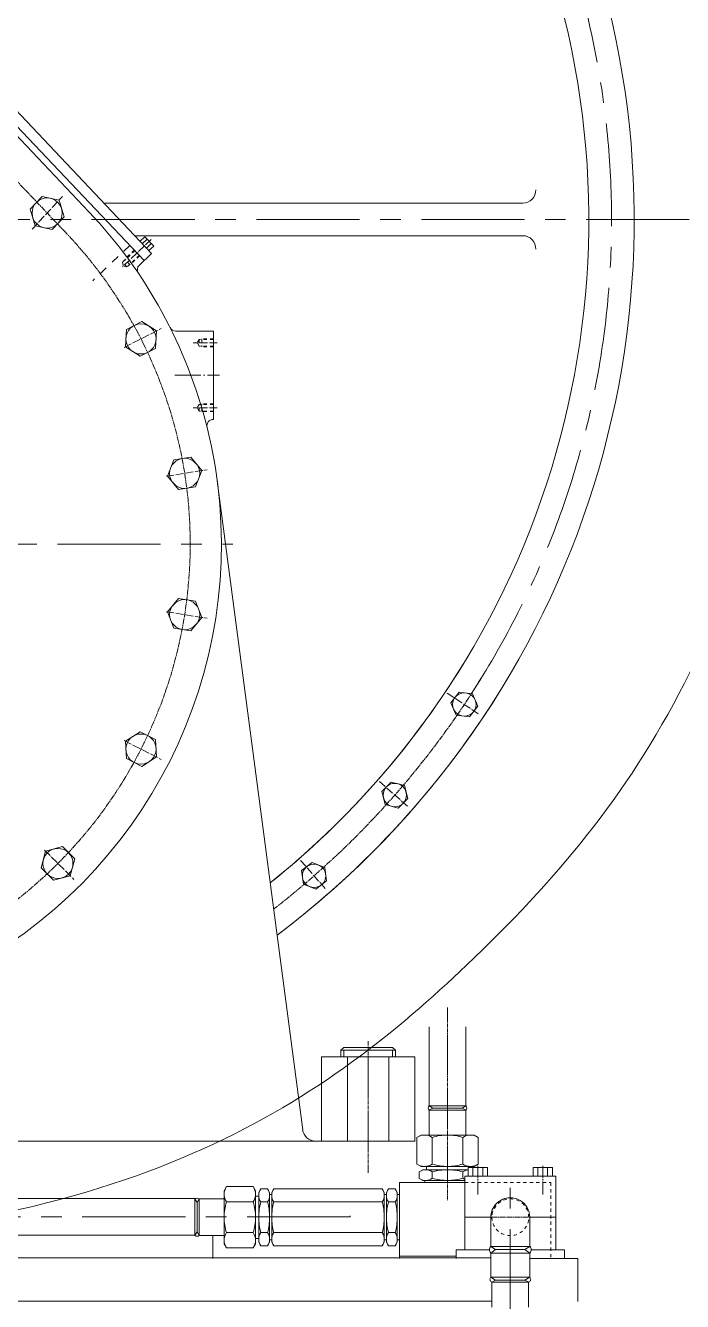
# Model space of a CAD drawing. Header units: inches. Extents: x 36 to 31738, y 79 to 24233.
# Drawn here: x 7290 to 7897, y 17257 to 18437 of the extents above; entities that cross this region are included whole.
import ezdxf

# ---------------------------------------------------------------- set-up
doc = ezdxf.new("R2010")
doc.units = ezdxf.units.IN
doc.header["$MEASUREMENT"] = 0
for name, pattern in [('ACAD_ISO04W100', [30, 24, -3, 0, -3]), ('CENTER', [50.8, 31.75, -6.35, 6.35, -6.35]), ('CHAIN', [0.7087, 0.4724, -0.0591, 0.1181, -0.0591]), ('EB_DASH', [6, 3, -3])]:
    doc.linetypes.add(name, pattern=pattern)
doc.layers.add('CAXA1', color=5, linetype='CENTER', lineweight=5)

msp = doc.modelspace()

# ---------------------------------------------------------------- linework, layer by layer
at = {"color": 7, "lineweight": 5}
for p, q in [((7198.38, 18422.4), (7348.16, 18264.4)), ((7226.99, 18414.9), (7406.14, 18225.92)), ((7220.02, 18408.29), (7399.18, 18219.32)), ((7362.19, 18272.28), (7749.19, 18272.28)), ((7390.63, 18242.28), (7749.19, 18242.28)), ((7399.76, 18241.37), (7395.41, 18237.24)), ((7397.61, 18234.92), (7401.97, 18239.05)), ((7399.76, 18241.37), (7408.02, 18232.66)), ((7406.14, 18225.92), (7394.78, 18215.14)), ((7401.46, 18230.86), (7405.82, 18234.99)), ((7408.02, 18232.66), (7403.67, 18228.53)), ((7428.6, 18154.08), (7463.23, 18154.08)), ((7463.23, 18154.08), (7463.23, 18072.48)), ((7463.23, 18146.88), (7463.23, 18139.68)), ((7466.79, 18015.55), (7545.76, 17415.71)), ((7690.43, 17820.46), (7682.84, 17810.56)), ((7702.79, 17818.83), (7690.43, 17820.46)), ((7707.57, 17807.31), (7702.79, 17818.83)), ((7682.84, 17810.56), (7687.61, 17799.04)), ((7707.57, 17807.31), (7699.97, 17797.41)), ((7687.61, 17799.04), (7699.97, 17797.41)), ((7627.71, 17737.23), (7618.89, 17728.42)), ((7639.76, 17734.01), (7627.71, 17737.23)), ((7642.99, 17721.96), (7639.76, 17734.01)), ((7618.89, 17728.42), (7622.12, 17716.37)), ((7642.99, 17721.96), (7634.17, 17713.14)), ((7622.12, 17716.37), (7634.17, 17713.14)), ((7554.67, 17662.91), (7544.78, 17655.32)), ((7566.19, 17658.14), (7554.67, 17662.91)), ((7567.82, 17645.77), (7566.19, 17658.14)), ((7544.78, 17655.32), (7546.4, 17642.95)), ((7546.4, 17642.95), (7557.93, 17638.18)), ((7567.82, 17645.77), (7557.93, 17638.18)), ((7662.74, 17437.86), (7662.74, 17510.99)), ((7696.67, 17437.86), (7696.68, 17510.99)), ((7649.45, 17483.28), (7563.05, 17483.28)), ((7563.05, 17405.28), (7563.05, 17483.28)), ((7583.81, 17491.68), (7581.05, 17489.47)), ((7581.05, 17489.47), (7581.05, 17483.28)), ((7581.05, 17489.47), (7606.25, 17489.47)), ((7606.25, 17491.68), (7583.81, 17491.68)), ((7583.81, 17489.47), (7583.81, 17483.28)), ((7587.2, 17483.28), (7587.2, 17405.28)), ((7606.25, 17491.68), (7628.69, 17491.68)), ((7631.45, 17489.47), (7606.25, 17489.47)), ((7625.31, 17483.28), (7625.31, 17405.28)), ((7628.69, 17491.68), (7631.45, 17489.47)), ((7628.69, 17489.47), (7628.69, 17483.28)), ((7631.45, 17489.47), (7631.45, 17483.28)), ((7649.45, 17405.28), (7649.45, 17483.28)), ((7666.15, 17435.89), (7662.74, 17437.86)), ((7662.74, 17437.86), (7679.71, 17437.86)), ((7666.15, 17435.89), (7662.74, 17433.92)), ((7662.75, 17410.92), (7662.74, 17433.92)), ((7662.74, 17433.92), (7679.7, 17433.92)), ((7662.74, 17433.92), (7662.74, 17433.92)), ((7666.15, 17435.89), (7679.71, 17435.89)), ((7666.15, 17435.89), (7679.71, 17435.89)), ((7693.26, 17435.89), (7679.7, 17435.89)), ((7693.26, 17435.89), (7679.7, 17435.89)), ((7696.67, 17437.86), (7679.71, 17437.86)), ((7696.67, 17433.92), (7679.71, 17433.92)), ((7693.26, 17435.89), (7696.67, 17437.86)), ((7693.26, 17435.89), (7696.67, 17433.92)), ((7696.66, 17410.92), (7696.67, 17433.92)), ((7696.67, 17433.92), (7696.67, 17433.92)), ((7655.24, 17410.93), (7651.44, 17408.74)), ((7655.24, 17410.93), (7651.44, 17408.74)), ((7679.74, 17410.91), (7655.24, 17410.93)), ((7679.74, 17410.91), (7655.24, 17410.93)), ((7679.67, 17410.91), (7704.17, 17410.93)), ((7679.67, 17410.91), (7704.17, 17410.93)), ((7704.17, 17410.93), (7707.97, 17408.74)), ((7704.17, 17410.93), (7707.97, 17408.74)), ((7101.89, 17405.28), (7649.67, 17405.28)), ((7557.65, 17405.28), (7649.67, 17405.28)), ((7651.44, 17408.74), (7651.42, 17384.12)), ((7651.44, 17408.74), (7651.42, 17384.12)), ((7665.59, 17408.73), (7665.57, 17384.11)), ((7665.59, 17408.73), (7665.57, 17384.11)), ((7693.82, 17408.73), (7693.84, 17384.11)), ((7693.82, 17408.73), (7693.84, 17384.11)), ((7707.97, 17408.74), (7707.99, 17384.12)), ((7707.97, 17408.74), (7707.99, 17384.12)), ((7652.5, 17383.46), (7655.21, 17381.93)), ((7653.41, 17376.99), (7656.72, 17378.89)), ((7653.41, 17376.99), (7653.41, 17370.79)), ((7655.21, 17381.93), (7679.72, 17381.91)), ((7655.21, 17381.93), (7679.72, 17381.91)), ((7656.72, 17378.89), (7679.7, 17378.89)), ((7660.22, 17381.92), (7660.22, 17378.89)), ((7660.22, 17381.92), (7660.22, 17378.89)), ((7665.56, 17376.9), (7665.56, 17370.88)), ((7704.2, 17381.93), (7679.69, 17381.91)), ((7704.2, 17381.93), (7679.69, 17381.91)), ((7698.71, 17378.89), (7679.71, 17378.89)), ((7693.85, 17376.9), (7693.85, 17370.88)), ((7698.71, 17372.89), (7698.71, 17380.89)), ((7698.71, 17380.89), (7707.71, 17380.89)), ((7699.19, 17381.92), (7699.19, 17380.89)), ((7699.19, 17381.92), (7699.19, 17380.89)), ((7703.21, 17380.89), (7703.21, 17372.89)), ((7706.91, 17383.46), (7704.2, 17381.93)), ((7716.71, 17380.89), (7707.71, 17380.89)), ((7712.21, 17380.89), (7712.21, 17372.89)), ((7716.71, 17372.89), (7716.71, 17380.89)), ((7758.71, 17372.89), (7758.71, 17380.89)), ((7758.71, 17380.89), (7767.71, 17380.89)), ((7763.21, 17380.89), (7763.21, 17372.89)), ((7776.71, 17380.89), (7767.71, 17380.89)), ((7772.21, 17380.89), (7772.21, 17372.89)), ((7776.71, 17372.89), (7776.71, 17380.89)), ((7473.18, 17359.39), (7475.37, 17363.19)), ((7475.37, 17363.19), (7499.99, 17363.19)), ((7502.18, 17359.39), (7499.99, 17363.19)), ((7635.21, 17366.89), (7635.21, 17296.89)), ((7635.21, 17366.89), (7695.71, 17366.89)), ((7656.72, 17368.89), (7653.41, 17370.79)), ((7656.72, 17368.89), (7679.7, 17368.89)), ((7658.7, 17366.89), (7658.7, 17368.89)), ((7695.71, 17368.89), (7679.71, 17368.89)), ((7695.71, 17372.89), (7737.71, 17372.89)), ((7695.71, 17304.89), (7695.71, 17372.89)), ((7779.71, 17372.89), (7737.71, 17372.89)), ((7779.71, 17304.89), (7779.71, 17372.89)), ((7447.08, 17352.28), (7169.93, 17352.28)), ((7448.18, 17348.39), (7446.16, 17351.89)), ((7446.16, 17351.89), (7446.16, 17334.89)), ((7448.18, 17348.39), (7450.2, 17351.89)), ((7450.2, 17351.89), (7473.18, 17351.89)), ((7450.2, 17351.89), (7450.2, 17334.89)), ((7473.18, 17359.39), (7473.18, 17351.89)), ((7473.18, 17334.89), (7473.18, 17359.39)), ((7502.18, 17354.39), (7502.18, 17359.39)), ((7502.18, 17359.39), (7502.18, 17334.89)), ((7502.18, 17354.39), (7505.18, 17354.39)), ((7505.18, 17357.89), (7507.08, 17361.19)), ((7505.18, 17334.88), (7505.18, 17357.89)), ((7505.18, 17354.39), (7505.18, 17357.89)), ((7505.18, 17357.89), (7505.18, 17334.89)), ((7507.08, 17361.19), (7513.27, 17361.19)), ((7515.18, 17357.89), (7513.27, 17361.19)), ((7517.18, 17355.88), (7515.15, 17355.88)), ((7515.18, 17357.89), (7515.18, 17351.39)), ((7515.18, 17334.89), (7515.18, 17357.89)), ((7517.18, 17357.89), (7519.08, 17361.19)), ((7517.18, 17334.88), (7517.18, 17357.89)), ((7517.18, 17357.89), (7517.18, 17334.89)), ((7517.18, 17354.39), (7517.18, 17357.89)), ((7517.18, 17334.88), (7517.18, 17355.88)), ((7619.3, 17361.19), (7519.08, 17361.19)), ((7621.21, 17357.89), (7619.3, 17361.19)), ((7621.21, 17334.89), (7621.21, 17357.89)), ((7621.21, 17357.89), (7621.21, 17351.39)), ((7621.21, 17334.88), (7621.21, 17357.89)), ((7623.23, 17355.88), (7621.21, 17355.88)), ((7623.21, 17357.89), (7625.11, 17361.19)), ((7623.21, 17334.88), (7623.21, 17357.89)), ((7623.21, 17354.39), (7623.21, 17357.89)), ((7623.21, 17357.89), (7623.21, 17334.89)), ((7623.21, 17334.88), (7623.21, 17357.89)), ((7631.3, 17361.19), (7625.11, 17361.19)), ((7633.21, 17357.89), (7631.3, 17361.19)), ((7633.21, 17334.88), (7633.21, 17357.89)), ((7635.21, 17355.88), (7633.21, 17355.88)), ((7448.18, 17334.9), (7448.18, 17348.39)), ((7475.37, 17349.04), (7499.99, 17349.04)), ((7507.08, 17349.04), (7513.27, 17349.04)), ((7519.08, 17349.04), (7619.3, 17349.04)), ((7625.11, 17349.04), (7631.3, 17349.04)), ((7446.16, 17317.89), (7446.16, 17334.89)), ((7448.18, 17334.88), (7448.18, 17321.39)), ((7450.2, 17317.89), (7450.2, 17334.89)), ((7473.18, 17334.89), (7473.18, 17310.38)), ((7502.18, 17310.38), (7502.18, 17334.89)), ((7505.18, 17334.9), (7505.18, 17311.89)), ((7505.18, 17311.89), (7505.18, 17334.89)), ((7515.18, 17334.89), (7515.18, 17311.89)), ((7517.18, 17334.9), (7517.18, 17311.89)), ((7517.18, 17334.9), (7517.18, 17313.9)), ((7517.18, 17311.89), (7517.18, 17334.89)), ((7589.71, 17335.28), (7589.71, 17336.28)), ((7621.21, 17334.9), (7621.21, 17311.89)), ((7621.21, 17334.89), (7621.21, 17311.89)), ((7623.21, 17334.9), (7623.21, 17311.89)), ((7623.21, 17334.9), (7623.21, 17311.89)), ((7623.21, 17311.89), (7623.21, 17334.89)), ((7633.21, 17334.9), (7633.21, 17311.89)), ((7720.71, 17334.89), (7695.71, 17334.89)), ((7719.72, 17308.01), (7719.71, 17334.92)), ((7754.71, 17334.89), (7779.71, 17334.89)), ((7755.74, 17307.95), (7755.72, 17334.89)), ((7446.16, 17318.28), (7169.93, 17318.28)), ((7448.18, 17321.39), (7446.16, 17317.89)), ((7448.18, 17321.39), (7450.2, 17317.89)), ((7450.2, 17317.89), (7473.18, 17317.89)), ((7462.71, 17317.89), (7462.71, 17296.89)), ((7475.37, 17320.74), (7499.99, 17320.74)), ((7507.08, 17320.74), (7513.27, 17320.74)), ((7515.18, 17311.89), (7515.18, 17318.39)), ((7519.08, 17320.74), (7619.3, 17320.74)), ((7621.21, 17311.89), (7621.21, 17318.39)), ((7625.11, 17320.74), (7631.3, 17320.74)), ((7473.18, 17310.38), (7475.37, 17306.59)), ((7475.37, 17306.59), (7499.99, 17306.59)), ((7502.18, 17310.38), (7499.99, 17306.59)), ((7502.18, 17315.39), (7502.18, 17310.38)), ((7502.18, 17315.39), (7505.18, 17315.39)), ((7505.18, 17315.39), (7505.18, 17311.89)), ((7505.18, 17311.89), (7507.08, 17308.59)), ((7507.08, 17308.59), (7513.27, 17308.59)), ((7515.18, 17311.89), (7513.27, 17308.59)), ((7517.18, 17313.9), (7515.15, 17313.9)), ((7517.18, 17315.39), (7517.18, 17311.89)), ((7517.18, 17311.89), (7519.08, 17308.59)), ((7619.3, 17308.59), (7519.08, 17308.59)), ((7621.21, 17311.89), (7619.3, 17308.59)), ((7623.23, 17313.9), (7621.21, 17313.9)), ((7623.21, 17315.39), (7623.21, 17311.89)), ((7623.21, 17311.89), (7625.11, 17308.59)), ((7631.3, 17308.59), (7625.11, 17308.59)), ((7633.21, 17311.89), (7631.3, 17308.59)), ((7635.21, 17313.9), (7633.21, 17313.9)), ((7687.71, 17296.89), (7687.71, 17304.89)), ((7687.71, 17304.89), (7718.46, 17304.89)), ((7687.71, 17304.89), (7695.71, 17304.89)), ((7724.15, 17304.94), (7719.74, 17308.02)), ((7719.74, 17308.02), (7755.67, 17308.02)), ((7724.15, 17304.94), (7719.74, 17301.85)), ((7751.27, 17304.94), (7724.15, 17304.94)), ((7751.27, 17304.94), (7755.67, 17308.02)), ((7751.27, 17304.94), (7755.67, 17301.85)), ((7787.71, 17304.89), (7756.96, 17304.89)), ((7787.71, 17304.89), (7779.71, 17304.89)), ((7787.71, 17296.89), (7787.71, 17304.89)), ((6338.21, 17297.28), (7719.73, 17297.28)), ((7635.21, 17298.89), (7687.71, 17298.89)), ((7719.75, 17279.46), (7719.73, 17301.86)), ((7719.74, 17301.85), (7755.67, 17301.85)), ((7755.76, 17279.48), (7755.75, 17301.92)), ((7755.75, 17296.89), (7800.21, 17296.89)), ((7800.21, 17256.89), (7800.21, 17296.89)), ((7724.15, 17276.89), (7719.66, 17279.49)), ((7755.75, 17279.49), (7719.74, 17279.46)), ((7724.15, 17276.89), (7720.65, 17274.87)), ((7720.75, 17251.92), (7720.74, 17274.92)), ((7720.74, 17274.92), (7754.67, 17274.92)), ((7724.15, 17276.89), (7737.71, 17276.89)), ((7751.26, 17276.89), (7737.71, 17276.89)), ((7751.26, 17276.89), (7755.75, 17279.49)), ((7751.26, 17276.89), (7754.76, 17274.87)), ((7754.66, 17251.92), (7754.67, 17274.92)), ((7720.75, 17257.19), (7024.21, 17257.28))]:
    msp.add_line(p, q, dxfattribs=at)
at = {"color": 7, "linetype": 'CHAIN', "lineweight": 5, "ltscale": 10}
for p, q in [((7177.48, 18402.59), (7327.26, 18244.59)), ((7720.71, 17334.89), (7754.71, 17334.89))]:
    msp.add_line(p, q, dxfattribs=at)
at = {"color": 7, "linetype": 'ACAD_ISO04W100', "lineweight": 5, "ltscale": 0.3}
for p, q in [((7295.64, 18248.36), (7323.87, 18278.63)), ((7405.78, 18238.81), (7379.12, 18213.53)), ((7380.79, 18138.97), (7415, 18156.4)), ((7466.83, 18143.28), (7444.66, 18143.28)), ((7466.83, 18083.28), (7444.66, 18083.28)), ((7419.48, 18019.89), (7457.41, 18025.89)), ((7419.48, 17894.68), (7457.41, 17888.67)), ((7679.42, 17819.48), (7709.61, 17799.31)), ((7380.79, 17775.59), (7415, 17758.16)), ((7616.67, 17737.7), (7643.97, 17713.76)), ((7307.19, 17674.3), (7334.34, 17647.14)), ((7543.78, 17664.82), (7567.72, 17637.52))]:
    msp.add_line(p, q, dxfattribs=at)
at = {"color": 7, "linetype": 'EB_DASH', "lineweight": 5, "ltscale": 2.5}
msp.add_line((7385.97, 18233.25), (7351.63, 18200.7), dxfattribs=at)
at = {"color": 7, "linetype": 'EB_DASH', "lineweight": 5}
for p, q in [((7390.51, 18228.46), (7379.19, 18217.73)), ((7390.09, 18228.9), (7381.39, 18220.64)), ((7394.63, 18224.11), (7383.31, 18213.37)), ((7383.31, 18213.37), (7379.19, 18217.73)), ((7379.19, 18217.72), (7380, 18214.36)), ((7383.3, 18213.38), (7380, 18214.36)), ((7386.34, 18215.41), (7381.39, 18220.64)), ((7395.05, 18223.67), (7386.34, 18215.41)), ((7450.03, 18146.34), (7448.26, 18143.28)), ((7450.03, 18140.22), (7448.26, 18143.28)), ((7450.03, 18146.34), (7450.03, 18140.22)), ((7463.23, 18146.34), (7450.03, 18146.34)), ((7452.43, 18146.88), (7452.43, 18139.68)), ((7463.23, 18146.88), (7452.49, 18146.88)), ((7463.23, 18140.22), (7450.03, 18140.22)), ((7463.23, 18139.68), (7452.49, 18139.68)), ((7450.03, 18086.34), (7448.26, 18083.28)), ((7450.03, 18080.22), (7448.26, 18083.28)), ((7450.03, 18080.22), (7450.03, 18086.34)), ((7463.23, 18086.34), (7450.03, 18086.34)), ((7452.43, 18079.68), (7452.43, 18086.88)), ((7463.23, 18086.88), (7452.49, 18086.88)), ((7463.23, 18080.22), (7450.03, 18080.22)), ((7463.23, 18079.68), (7452.49, 18079.68)), ((7695.71, 17366.89), (7775.21, 17366.89)), ((7775.21, 17366.89), (7775.21, 17296.89))]:
    msp.add_line(p, q, dxfattribs=at)
at = {"color": 7, "linetype": 'ACAD_ISO04W100', "lineweight": 5}
msp.add_line((7427.73, 18113.28), (7468.97, 18113.28), dxfattribs=at)
at = {"color": 7, "linetype": 'CHAIN', "lineweight": 5, "ltscale": 7}
for p, q in [((7679.71, 17528.72), (7679.71, 17350.65)), ((7606.25, 17497.53), (7606.25, 17375.86))]:
    msp.add_line(p, q, dxfattribs=at)
at = {"color": 7, "linetype": 'ACAD_ISO04W100', "lineweight": 5, "ltscale": 0.5}
for p, q in [((7707.71, 17355.94), (7707.71, 17382.46)), ((7767.71, 17355.94), (7767.71, 17382.46))]:
    msp.add_line(p, q, dxfattribs=at)
at = {"color": 7, "lineweight": 5}
for points in [[(7298.57, 18251.53), (7314.23, 18247.89), (7325.21, 18259.63), (7320.53, 18275.02), (7304.87, 18278.66), (7293.89, 18266.91)], [(7381.97, 18139.55), (7382.79, 18155.61), (7397.11, 18162.93), (7410.61, 18154.19), (7409.79, 18138.13), (7395.47, 18130.81)], [(7420.79, 18020.07), (7426.53, 18035.09), (7442.41, 18037.63), (7452.54, 18025.15), (7446.8, 18010.13), (7430.92, 18007.59)], [(7420.78, 17894.45), (7430.88, 17906.96), (7446.77, 17904.46), (7452.55, 17889.46), (7442.45, 17876.95), (7426.56, 17879.44)], [(7381.95, 17774.97), (7395.43, 17783.75), (7409.76, 17776.47), (7410.63, 17760.41), (7397.15, 17751.64), (7382.82, 17758.92)], [(7308.11, 17673.35), (7323.63, 17677.53), (7335.02, 17666.18), (7330.88, 17650.64), (7315.35, 17646.45), (7303.97, 17657.81)]]:
    msp.add_lwpolyline(points, close=True, dxfattribs=at)
for centre, radius in [((7309.55, 18263.27), 13.93), ((7396.29, 18146.87), 13.93), ((7436.66, 18022.61), 13.93), ((7436.66, 17891.95), 13.93), ((7695.2, 17808.94), 10.8), ((7396.29, 17767.69), 13.93), ((7630.94, 17725.19), 10.8), ((7319.49, 17661.99), 13.93), ((7556.3, 17650.55), 10.8)]:
    msp.add_circle(centre, radius, dxfattribs=at)
for centre, radius, start, end in [((7024.21, 18257.28), 828, 306.96148, 233.03852), ((7024.21, 18257.28), 786, 308.70621, 231.29379), ((7749.19, 18284.28), 12, 270, 2.13285), ((7024.21, 17957.28), 446.4, 13.96796, 43.472), ((7749.19, 18230.28), 12, 357.86715, 90), ((7398.9, 18210.79), 6, 133.472, 214.08122), ((7428.6, 18160.08), 6, 206.63312, 270), ((7463.23, 18066.48), 6, 90, 193.96796), ((7024.21, 17957.28), 446.4, 301.61397, 13.96796), ((7024.21, 18257.28), 786, 308.70621, 329.09003), ((7024.21, 18257.28), 828, 306.96148, 328.3617), ((7664.57, 17435.89), 2.69, 132.92897, 227.07183), ((7694.84, 17435.89), 2.69, 312.92695, 47.06981), ((7557.65, 17417.28), 12, 187.5, 270), ((7658.51, 17398.4), 12.53, 55.56432, 124.33281), ((7658.51, 17398.4), 12.53, 55.56432, 124.33281), ((7679.7, 17364.08), 46.83, 89.94857, 107.53652), ((7679.7, 17364.08), 46.83, 89.94857, 107.53652), ((7679.71, 17364.08), 46.83, 72.46226, 90.05022), ((7679.71, 17364.08), 46.83, 72.46226, 90.05022), ((7700.9, 17398.4), 12.53, 55.66597, 124.43446), ((7700.9, 17398.4), 12.53, 55.66597, 124.43446), ((7658.5, 17394.45), 12.53, 235.56432, 304.33281), ((7658.5, 17394.45), 12.53, 235.56432, 304.33281), ((7659.47, 17368.57), 10.32, 53.7922, 118.48426), ((7680.91, 17319.15), 59.75, 91.15817, 104.88393), ((7679.76, 17428.74), 46.83, 252.36061, 269.94857), ((7679.76, 17428.74), 46.83, 252.36061, 269.94857), ((7679.65, 17428.74), 46.83, 270.05022, 287.63817), ((7679.65, 17428.74), 46.83, 270.05022, 287.63817), ((7678.5, 17319.15), 59.75, 75.11485, 88.84061), ((7700.9, 17394.45), 12.53, 235.66597, 304.43446), ((7700.9, 17394.45), 12.53, 235.66597, 304.43446), ((7699.94, 17368.57), 10.32, 96.87607, 126.20658), ((7485.71, 17356.11), 12.53, 145.61575, 214.38425), ((7489.65, 17356.11), 12.53, 325.61575, 34.38425), ((7659.47, 17379.21), 10.32, 241.51574, 306.2078), ((7680.91, 17428.63), 59.75, 255.11607, 268.84183), ((7678.5, 17428.63), 59.75, 271.15695, 284.88271), ((7699.94, 17379.21), 10.32, 233.79098, 245.76414), ((7448.18, 17348.39), 4.04, 60, 120), ((7515.82, 17355.11), 10.64, 145.17482, 214.82518), ((7504.54, 17355.11), 10.64, 325.17482, 34.82518), ((7527.82, 17355.11), 10.64, 145.17482, 214.82518), ((7610.57, 17355.11), 10.64, 325.17482, 34.82518), ((7633.84, 17355.11), 10.64, 145.17482, 214.82518), ((7622.57, 17355.11), 10.64, 325.17482, 34.82518), ((7737.71, 17334.89), 18, 0, 180.09032), ((7737.71, 17334.89), 18, 90, 180.09032), ((7520.01, 17334.89), 46.83, 162.41205, 180), ((7455.35, 17334.89), 46.83, 0, 17.58795), ((7558.67, 17334.89), 53.5, 164.66283, 180), ((7461.68, 17334.89), 53.5, 0, 15.33717), ((7570.67, 17334.89), 53.5, 164.66283, 180), ((7567.71, 17334.89), 53.5, 0, 15.33717), ((7676.7, 17334.89), 53.5, 164.66283, 180), ((7579.71, 17334.89), 53.5, 0, 15.33717), ((7520.01, 17334.89), 46.83, 180, 197.58795), ((7455.35, 17334.89), 46.83, 342.41205, 0), ((7558.67, 17334.89), 53.5, 180, 195.33717), ((7461.68, 17334.89), 53.5, 344.66283, 0), ((7570.67, 17334.89), 53.5, 180, 195.33717), ((7567.71, 17334.89), 53.5, 344.66283, 0), ((7676.7, 17334.89), 53.5, 180, 195.33717), ((7579.71, 17334.89), 53.5, 344.66283, 0), ((7448.18, 17321.39), 4.04, 240, 300), ((7485.71, 17313.67), 12.53, 145.61575, 214.38425), ((7489.65, 17313.67), 12.53, 325.61575, 34.38425), ((7515.82, 17314.67), 10.64, 145.17482, 214.82518), ((7504.54, 17314.67), 10.64, 325.17482, 34.82518), ((7527.82, 17314.67), 10.64, 145.17482, 214.82518), ((7610.57, 17314.67), 10.64, 325.17482, 34.82518), ((7633.84, 17314.67), 10.64, 145.17482, 214.82518), ((7622.57, 17314.67), 10.64, 325.17482, 34.82518), ((7722.81, 17304.94), 4.36, 134.87201, 225.12799), ((7752.6, 17304.94), 4.36, 314.87283, 45.12882), ((7721.58, 17277.49), 2.7, 132.98973, 251.88865), ((7753.68, 17277.52), 2.86, 292.15646, 43.49634)]:
    msp.add_arc(centre, radius, start, end, dxfattribs=at)
at = {"color": 7, "linetype": 'CHAIN', "lineweight": 5, "ltscale": 10}
for centre, radius, start, end in [((7024.21, 17957.28), 417.6, 280.72154, 43.472), ((7024.21, 18257.28), 807, 307.80727, 328.7161)]:
    msp.add_arc(centre, radius, start, end, dxfattribs=at)
at = {"color": 7, "linetype": 'EB_DASH', "lineweight": 5}
for start, end in [(0, 180.09032), (179.90968, 0)]:
    msp.add_arc((7737.71, 17334.89), 17, start, end, dxfattribs=at)
at = {"color": 7, "lineweight": 5}
msp.add_open_spline([(8026.77, 18255.95), (7961.92, 17878.95), (7778.9, 17598.56), (7401.02, 17323.53), (7024.21, 17310.77)], degree=3, knots=[0, 0, 0, 0, 216.9572275, 389.1965949, 389.1965949, 389.1965949, 389.1965949], dxfattribs=at)
at = {"layer": 'CAXA1', "linetype": 'CENTER', "lineweight": 5, "ltscale": 3}
for p, q in [((6131.48, 18257.28), (7970.71, 18257.28)), ((6557.18, 17957.28), (7481.25, 17957.28)), ((7737.71, 16923.9), (7737.71, 17381.1)), ((7589.71, 17335.28), (7083.93, 17335.28))]:
    msp.add_line(p, q, dxfattribs=at)
msp.add_arc((7024.21, 18257.28), 807, 327.10186, 232.19273, dxfattribs=at)

doc.saveas('drawing.dxf')
